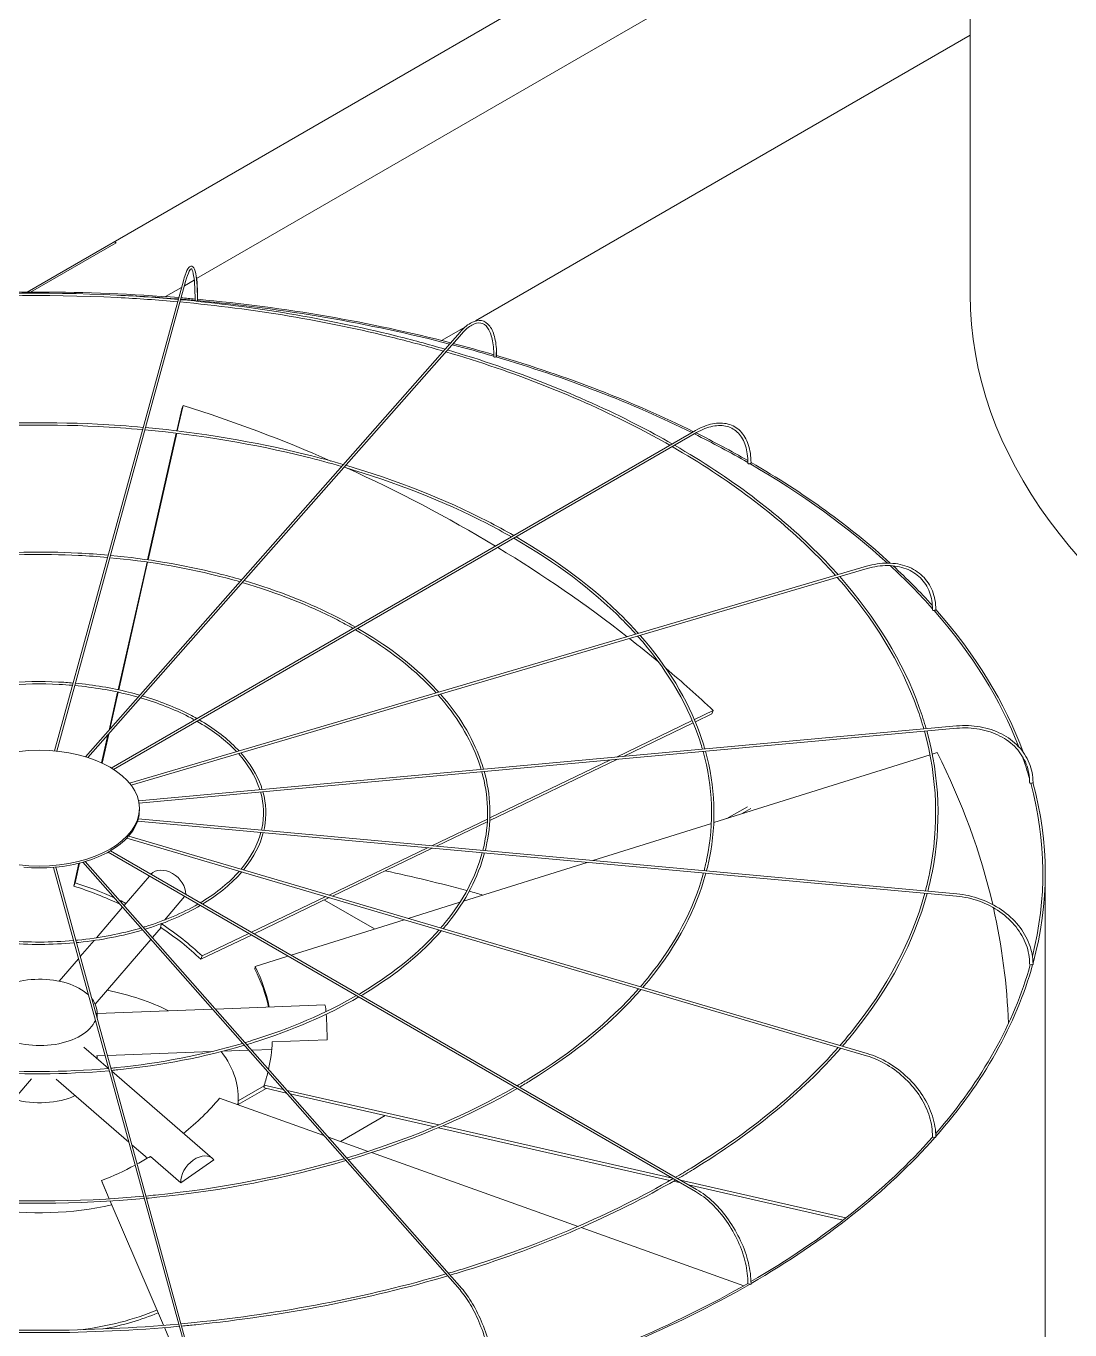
# Model space of a CAD drawing. Header units: millimetres. Extents: x -312439 to 477422, y -331570 to 212570.
# Drawn here: x 361398 to 362487, y 97498 to 98857 of the extents above; entities that cross this region are included whole.
import ezdxf

# ---------------------------------------------------------------- set-up
doc = ezdxf.new("R2010")
doc.units = ezdxf.units.MM

msp = doc.modelspace()

# ---------------------------------------------------------------- linework, layer by layer
at = {"color": 3, "linetype": 'Continuous', "lineweight": 0, "extrusion": (-1.11022e-16, 0.816497, 0.57735)}
for p, q in [((362382.922, 99147.543), (361399.306, 98579.651)), ((362382.842, 98577.163), (362382.842, 99140.051)), ((361576.026, 98593.681), (362382.842, 99059.496)), ((362382.842, 98847.496), (361866.801, 98549.56)), ((361491.973, 98631.153), (361402.808, 98579.673)), ((361490.241, 98632.153), (361491.973, 98631.153)), ((361562.213, 98591.521), (361427.745, 98101.353)), ((361430.22, 98101.115), (361564.575, 98590.873)), ((361563.336, 98586.354), (361573.542, 98592.247)), ((361543.558, 98574.935), (361560.318, 98584.612)), ((361850.734, 98537.933), (361460.057, 98095.251)), ((361462.621, 98094.455), (361852.571, 98536.312)), ((361856.369, 98543.537), (361831.549, 98529.207)), ((361555.329, 98435.023), (361560.558, 98458.107)), ((361561.888, 98461.539), (361555.868, 98434.958)), ((361560.558, 98458.107), (361561.888, 98461.539)), ((362096.247, 98435.326), (361487.056, 98083.609)), ((361489.42, 98082.146), (362097.472, 98433.205)), ((361524.9, 98300.678), (361554.785, 98432.622)), ((361555.324, 98432.557), (361525.435, 98300.601)), ((361494.206, 98165.171), (361524.357, 98298.281)), ((361524.892, 98298.205), (361494.734, 98165.058)), ((362274.667, 98293.87), (361506.097, 98067.776)), ((362275.358, 98291.52), (361507.733, 98065.704)), ((361484.692, 98123.165), (361493.665, 98162.782)), ((361494.193, 98162.668), (361485.436, 98124.008)), ((362095.19, 98134.026), (362114.796, 98143.436)), ((362113.466, 98140.004), (362096.167, 98131.702)), ((362113.466, 98140.004), (362114.796, 98143.436)), ((362368.562, 98127.489), (361515.474, 98049.48)), ((362368.785, 98125.05), (361515.931, 98047.062)), ((362014.016, 98095.068), (362092.979, 98132.965)), ((362093.955, 98130.64), (362021.206, 98095.725)), ((361476.936, 98088.922), (361483.564, 98118.185)), ((361484.308, 98119.028), (361477.436, 98088.69)), ((362340.902, 98097.316), (362115.375, 98026.665)), ((362348.346, 98099.648), (362343.254, 98098.053)), ((362014.875, 98092.687), (361881.716, 98028.779)), ((361881.835, 98031.629), (362007.685, 98092.029)), ((361516.34, 98039.726), (361516.34, 98041.726)), ((362150.406, 98043.28), (362129.048, 98030.949)), ((361514.404, 98028.166), (362368.562, 97950.059)), ((361515.127, 98030.56), (362368.785, 97952.498)), ((361821.275, 98002.564), (361879.34, 98030.432)), ((362144.195, 98035.694), (362153.87, 98041.28)), ((361879.197, 98027.57), (361826.164, 98002.117)), ((362112.888, 98025.886), (361989.374, 97987.193)), ((362274.667, 97783.678), (361503.339, 98010.583)), ((361505.178, 98012.595), (362275.358, 97786.028)), ((362096.247, 97642.222), (361483.657, 97995.901)), ((362097.472, 97644.343), (361486.134, 97997.299)), ((361714.111, 97951.132), (361816.97, 98000.498)), ((361821.859, 98000.051), (361717.72, 97950.071)), ((361426.699, 97980.01), (361562.213, 97486.027)), ((361564.575, 97486.675), (361429.178, 97980.233)), ((361447.862, 97960.566), (361453.246, 97984.334)), ((361453.832, 97984.482), (361449.193, 97963.998)), ((361457.312, 97985.407), (361850.734, 97539.615)), ((361459.915, 97986.16), (361852.571, 97541.236)), ((361983.297, 97985.289), (361854.314, 97944.883)), ((362461.049, 97411.303), (362461.049, 97974.191)), ((361447.862, 97960.566), (361449.193, 97963.998)), ((361526.754, 97971.019), (361500.407, 97940.277)), ((361563.546, 97949.777), (361542.422, 97925.128)), ((361633.286, 97912.341), (361710.813, 97949.549)), ((361714.421, 97948.488), (361635.928, 97910.816)), ((361498.798, 97938.399), (361471.593, 97906.657)), ((361761.55, 97915.822), (361709.261, 97946.011)), ((361850.71, 97943.753), (361796.705, 97926.835)), ((361792.502, 97925.519), (361674.493, 97888.55)), ((361538.887, 97917.231), (361529.95, 97906.802)), ((361633.252, 97909.532), (361580.54, 97884.233)), ((361581.87, 97887.665), (361630.61, 97911.057)), ((361469.162, 97903.82), (361454.752, 97887.007)), ((361528.34, 97904.924), (361470.373, 97837.288)), ((361452.828, 97884.762), (361432.771, 97861.36)), ((361580.54, 97884.233), (361581.87, 97887.665)), ((361671.318, 97887.555), (361636.975, 97876.796)), ((361636.879, 97873.84), (361636.975, 97876.796)), ((361592.451, 97832.28), (361472.177, 97827.822)), ((361472.177, 97828.866), (361472.177, 97823.492)), ((361709.816, 97836.63), (361595.614, 97832.397)), ((361654.818, 97798.203), (361712.046, 97800.324)), ((361484.079, 97770.514), (361458.537, 97792.649)), ((361480.502, 97783.885), (361471.496, 97783.551)), ((361472.177, 97783.577), (361472.177, 97780.829)), ((361591.63, 97788.004), (361483.016, 97783.978)), ((361630.261, 97789.436), (361603.535, 97788.445)), ((361654.34, 97790.328), (361633.425, 97789.553)), ((361338.995, 97683.996), (361403.836, 97759.653)), ((361505.254, 97693.657), (361429.581, 97759.235)), ((361592.523, 97676.539), (361487.53, 97767.524)), ((361646.433, 97752.311), (361619.455, 97736.735)), ((361619.455, 97732.735), (361648.659, 97749.596)), ((361646.363, 97750.12), (361646.458, 97753.076)), ((361669.642, 97744.813), (361646.363, 97750.12)), ((361646.458, 97753.076), (361666.352, 97748.542)), ((361670.441, 97747.609), (361828.61, 97711.554)), ((361824.032, 97709.619), (361673.732, 97743.881)), ((361708.769, 97700.478), (361600.063, 97739.305)), ((361619.455, 97732.378), (361619.455, 97739.628)), ((361772.836, 97721.29), (361726.08, 97694.295)), ((362069.691, 97653.62), (361828.125, 97708.686)), ((361832.669, 97710.629), (362072.425, 97655.976)), ((361524.641, 97676.857), (361508.586, 97690.77)), ((361754.791, 97684.04), (361713.54, 97698.774)), ((361527.916, 97678.812), (361559.712, 97651.258)), ((361559.712, 97651.258), (361593.907, 97675.078)), ((361973.8, 97605.816), (361758.566, 97682.692)), ((361476.869, 97653.488), (361484.989, 97634.573)), ((361478.104, 97650.151), (361476.869, 97653.488)), ((361484.797, 97634.561), (361478.104, 97650.151)), ((362080.949, 97651.054), (362073.215, 97652.817)), ((362080.52, 97654.13), (362253.238, 97614.759)), ((362250.271, 97612.456), (362089.044, 97649.209)), ((361541.402, 97502.705), (361485.824, 97632.169)), ((361486.016, 97632.181), (361541.593, 97502.721)), ((362146.857, 97544.005), (361977.171, 97604.612)), ((361571.098, 97433.532), (361542.422, 97500.33)), ((361542.612, 97500.346), (361571.031, 97434.148))]:
    msp.add_line(p, q, dxfattribs=at)
at = {"color": 3, "linetype": 'Continuous', "lineweight": 0}
for centre, major_axis, ratio, start_param, end_param in [((361412.281, 97974.191), (-1048.768, 0), 0.57735027, 4.57359934, 4.85199434), ((361412.281, 97974.191), (-1046.319, 0), 0.57735027, 4.57364216, 4.63432464), ((361412.281, 97974.191), (-1046.319, 0), 0.57735027, 4.55682048, 4.57124415), ((361412.281, 97974.191), (-1048.768, 0), 0.57735027, 4.55718579, 4.57120693), ((361575.816, 98571.644), (1.225, 0), 0.57735027, 5.71748689, 6.28318531), ((361412.281, 97974.191), (-1048.768, 0), 0.57735027, 4.29134899, 4.55463788), ((363431.61, 98577.163), (-1048.768, 0), 0.57735027, 0, 3.14159265), ((361575.624, 98570.945), (1.225, -0.004), 0.56474576, 3.14159265, 4.55699194), ((361575.624, 98570.945), (1.225, -0.004), 0.56474576, 4.55699194, 6.12778827), ((361412.281, 97974.191), (-1046.319, 0), 0.57735027, 4.2914666, 4.55448885), ((361412.281, 97974.191), (-1046.319, 0), 0.57735027, 4.24262693, 4.28868124), ((361412.281, 97974.191), (-1048.768, 0), 0.57735027, 4.24381435, 4.28857014), ((361887.145, 98512.506), (1.225, -0.01), 0.56597275, 3.14159265, 4.24604342), ((361887.145, 98512.506), (1.225, -0.01), 0.56597275, 4.24604342, 5.81683974), ((361412.281, 97974.191), (-1046.319, 0), 0.57735027, 4.00461262, 4.24016109), ((361887.701, 98513.136), (1.225, 0), 0.57735027, 5.29033196, 6.28318531), ((361412.281, 97974.191), (-1048.768, 0), 0.57735027, 4.00443097, 4.24060103), ((361413.612, 97806.911), (-942.562, 365.4), 0.65992862, 4.64663537, 4.80984928), ((361412.281, 97974.191), (-1046.319, 0), 0.57735027, 3.92863661, 4.00129229), ((361412.281, 97974.191), (-1048.768, 0), 0.57735027, 3.93098858, 4.00111844), ((361413.612, 97806.911), (-942.562, 365.4), 0.65992862, 4.45394149, 4.62923067), ((362152.14, 98401.349), (1.225, -0.016), 0.56830663, 3.14159265, 3.93464288), ((362152.14, 98401.349), (1.225, -0.016), 0.56830663, 3.93464288, 5.50543921), ((361412.281, 97974.191), (-1046.319, 0), 0.57735027, 3.70570419, 3.9258203), ((362153.006, 98401.849), (-1.225, 0), 0.57735027, 1.83263032, 3.14159265), ((361412.281, 97974.191), (-1048.768, 0), 0.57735027, 3.70411228, 3.92650775), ((361413.612, 97806.911), (-942.562, 365.4), 0.65992862, 4.28319099, 4.45112181), ((361412.281, 97974.191), (-1046.319, 0), 0.57735027, 3.61515195, 3.70067928), ((361412.281, 97974.191), (-1048.768, 0), 0.57735027, 3.61992048, 3.69877001), ((362344.671, 98248.354), (-1.225, 0.021), 0.57151893, 0, 0.48093441), ((362344.671, 98248.354), (-1.225, 0.021), 0.57151893, 0.48093441, 2.05173073), ((361412.281, 97974.191), (-1046.319, 0), 0.57735027, 3.3609423, 3.61148113), ((362345.762, 98248.675), (-1.225, 0), 0.57735027, 1.51847105, 3.14159265), ((361412.281, 97974.191), (-1048.768, 0), 0.57735027, 3.35086888, 3.61231471), ((361413.612, 97806.911), (-942.562, 365.4), 0.65992862, 4.23904287, 4.2800546), ((361413.612, 97806.911), (-942.562, 365.4), 0.65992862, 4.15803474, 4.22871948), ((361412.376, 97806.436), (1010.388, -32.497), 0.79709982, 0.20844184, 0.41264052), ((361412.281, 97974.191), (-1046.319, 0), 0.57735027, 3.30554955, 3.34466555), ((362445.89, 98068.497), (-1.225, 0.023), 0.57529521, 0, 0.1678974), ((362447.099, 98068.608), (-1.225, 0), 0.57735027, 1.20431179, 3.14159265), ((362445.89, 98068.497), (-1.225, 0.023), 0.57529521, 0.1678974, 1.73869372), ((361412.281, 97974.191), (-1046.319, 0), 0.57735027, 2.9973499, 3.29716571), ((361412.281, 97974.191), (-1048.768, 0), 0.57735027, 2.98561554, 3.29783032), ((361411.848, 98039.726), (-104.492, 0), 0.57735027, 2.67392209, 2.98094469), ((361411.848, 98039.726), (-104.492, 0), 0.57735027, 2.98808135, 3.14159265), ((361411.848, 98039.726), (-104.492, 0), 0.57735027, 2.35976282, 2.66678542), ((361411.848, 98039.726), (-104.492, 0), 0.57735027, 2.04560356, 2.35262616), ((361411.848, 98039.726), (-104.492, 0), 0.57735027, 1.41728503, 1.72430763), ((361411.848, 98039.726), (-104.492, 0), 0.57735027, 1.73144429, 2.03846689), ((361544.871, 97958.185), (-16.786, 14.386), 0.73180825, 3.6699438, 6.25547108), ((361412.281, 97409.303), (1046.319, 0), 0.57735027, 1.13086203, 1.21917829), ((361412.281, 97803.479), (-226.18, 87.683), 0.65992862, 4.59602029, 4.80984928), ((361413.612, 97806.911), (226.18, -87.683), 0.65992862, 1.48816133, 1.66825663), ((361412.281, 97409.303), (1046.319, 0), 0.57735027, 1.11315293, 1.12829513), ((361413.612, 97806.911), (226.18, -87.683), 0.65992862, 1.43137513, 1.46305029), ((361412.376, 97806.436), (1010.388, -32.497), 0.79709982, 0.05380476, 0.20420122), ((361413.612, 97806.911), (226.18, -87.683), 0.65992862, 1.01644208, 1.25303729), ((361412.281, 97803.479), (-226.18, 87.683), 0.65992862, 4.15803474, 4.39268064), ((361412.281, 97974.191), (-1046.319, 0), 0.57735027, 2.6752935, 2.98289949), ((361412.281, 97974.191), (-1048.768, 0), 0.57735027, 2.67086857, 2.98332964), ((362445.89, 97879.385), (-1.225, 0.023), 0.57926583, 0, 1.42460911), ((362447.099, 97879.274), (-1.225, 0), 0.57735027, 0.89015252, 3.14159265), ((361412.281, 97803.479), (242.456, -7.798), 0.79709982, 0.20115917, 0.41264052), ((361412.376, 97806.436), (242.456, -7.798), 0.79709982, 0.18583027, 0.41264052), ((361412.281, 97828.866), (-59.895, 0), 0.57735027, 3.69756416, 5.76575409), ((361412.281, 97739.628), (-207.174, 0), 0.57735027, 4.00561733, 4.36390833), ((361412.281, 97828.866), (-59.895, 0), 0.57735027, 3.02719924, 3.57014533), ((361710.635, 97814.538), (-0.819, 22.092), 0.05230802, 5.46284956, 6.28318531), ((361710.635, 97814.538), (-0.819, 22.092), 0.05230802, 4.01155215, 5.31083021), ((361412.281, 97828.866), (-59.895, 0), 0.57735027, 0.78539816, 2.89978042), ((361412.376, 97806.436), (242.456, -7.798), 0.79709982, 6.13145768, 6.28093219), ((361412.281, 97739.628), (-207.174, 0), 0.57735027, 3.08204121, 3.55783774), ((361412.376, 97806.436), (242.456, -7.798), 0.79709982, 6.04401129, 6.11604234), ((361412.281, 97769.244), (-59.895, 0), 0.57735027, 1.1079301, 2.23846982), ((361411.046, 97806.816), (-227.492, -84.221), 0.6873805, 2.02158825, 2.2576377), ((361412.281, 97974.191), (-1046.319, 0), 0.57735027, 2.35898226, 2.6687056), ((361412.281, 97974.191), (-1048.768, 0), 0.57735027, 2.35667794, 2.66891462), ((362344.671, 97699.528), (-1.225, 0.021), 0.58304212, 0, 1.10944839), ((362345.762, 97699.207), (-1.225, 0), 0.57735027, 0.57599326, 3.14159265), ((361411.046, 97806.816), (-227.492, -84.221), 0.6873805, 1.7758456, 1.84274406), ((361578.045, 97659.832), (14.478, 16.707), 0.67950023, 6.14949631, 8.84418497), ((361411.046, 97806.816), (-227.492, -84.221), 0.6873805, 1.60582316, 1.76537716), ((361412.281, 97739.628), (-207.174, 0), 0.57735027, 1.30817895, 1.9425337), ((361412.281, 97974.191), (-1046.319, 0), 0.57735027, 2.04376734, 2.35460013), ((361412.281, 97974.191), (-1048.768, 0), 0.57735027, 2.04258502, 2.35459852), ((362152.14, 97546.533), (-1.225, 0.017), 0.58625442, 0, 0.79329185), ((362153.006, 97546.033), (-1.225, 0), 0.57735027, 0.26183399, 3.14159265), ((361412.281, 97615.123), (-207.174, 0), 0.57735027, 1.77816663, 2.202298), ((361412.281, 97615.123), (-212.072, 0), 0.57735027, 1.89063678, 2.19285982)]:
    msp.add_ellipse(centre, major_axis=major_axis, ratio=ratio, start_param=start_param, end_param=end_param, dxfattribs=at)
msp.add_ellipse((361411.848, 98041.726), major_axis=(-104.492, 0), ratio=0.57735027, dxfattribs=at)
for points, knots in [([(361577.041, 98571.644), (361577.041, 98578.458), (361576.834, 98584.524), (361576.023, 98594.597), (361575.426, 98598.594), (361573.819, 98604.28), (361572.916, 98606.341), (361569.776, 98606.803), (361568.783, 98606.213), (361566.578, 98603.871), (361565.349, 98601.253), (361563.43, 98595.728), (361562.821, 98593.737), (361562.213, 98591.521)], [4.71238898, 4.71238898, 4.71238898, 4.71238898, 5.02654825, 5.02654825, 5.34070751, 5.34070751, 5.65486678, 5.65486678, 5.82360284, 5.82360284, 6.1377621, 6.1377621, 6.28318531, 6.28318531, 6.28318531, 6.28318531]), ([(361564.575, 98590.873), (361565.848, 98595.513), (361567.125, 98599.079), (361569.35, 98603.402), (361570.347, 98604.001), (361570.453, 98604.001), (361571.272, 98603.406), (361572.681, 98598.748), (361573.258, 98595.349), (361574.1, 98586.375), (361574.349, 98580.656), (361574.401, 98573.104), (361574.403, 98572.036), (361574.4, 98570.949)], [0, 0, 0, 0, 0.31526689, 0.31526689, 0.60947257, 0.60947257, 0.92674061, 0.92674061, 1.22083726, 1.22083726, 1.53563039, 1.53563039, 1.5863402, 1.5863402, 1.5863402, 1.5863402]), ([(361575.513, 98596.184), (361575.55, 98595.941), (361575.586, 98595.694), (361576.193, 98591.347), (361576.57, 98586.134), (361576.823, 98577.186), (361576.858, 98574.144), (361576.849, 98570.944)], [7.384497053, 7.384497053, 7.384497053, 7.384497053, 7.403952931, 7.403952931, 7.721220971, 7.721220971, 7.869487909, 7.869487909, 7.869487909, 7.869487909]), ([(361556.859, 98572.003), (361535.614, 98573.924), (361514.254, 98575.423), (361417.554, 98580.267), (361341.488, 98578.755), (361266.838, 98572.003)], [3.771589677, 3.771589677, 3.771589677, 3.771589677, 3.840445898, 3.840445898, 4.082391957, 4.082391957, 4.082391957, 4.082391957]), ([(361556.2, 98569.603), (361535.409, 98571.478), (361514.507, 98572.947), (361418.255, 98577.819), (361342.167, 98576.336), (361267.496, 98569.603)], [3.7720633, 3.7720633, 3.7720633, 3.7720633, 3.839550132, 3.839550132, 4.081918334, 4.081918334, 4.081918334, 4.081918334]), ([(361835.074, 98520.187), (361817.811, 98525.233), (361800.279, 98529.97), (361711.181, 98552.128), (361636.024, 98564.719), (361559.337, 98571.777)], [3.458315721, 3.458315721, 3.458315721, 3.458315721, 3.520259366, 3.520259366, 3.768912043, 3.768912043, 3.768912043, 3.768912043]), ([(361833.283, 98518.158), (361816.555, 98523.032), (361799.573, 98527.616), (361710.898, 98549.7), (361635.558, 98562.323), (361558.679, 98569.377)], [3.459637643, 3.459637643, 3.459637643, 3.459637643, 3.519736913, 3.519736913, 3.769381517, 3.769381517, 3.769381517, 3.769381517]), ([(361888.926, 98513.136), (361888.926, 98519.997), (361888.324, 98526.192), (361885.938, 98536.694), (361884.16, 98541.005), (361879.437, 98547.344), (361876.442, 98549.368), (361869.882, 98550.506), (361866.444, 98549.813), (361859.192, 98546.132), (361855.334, 98542.989), (361851.238, 98538.498), (361850.986, 98538.218), (361850.734, 98537.933)], [4.71238898, 4.71238898, 4.71238898, 4.71238898, 5.02654825, 5.02654825, 5.34070751, 5.34070751, 5.65486678, 5.65486678, 5.94845155, 5.94845155, 6.26261081, 6.26261081, 6.28318531, 6.28318531, 6.28318531, 6.28318531]), ([(361852.571, 98536.312), (361856.227, 98540.454), (361859.859, 98543.517), (361866.59, 98547.204), (361869.653, 98547.83), (361875.018, 98546.89), (361877.406, 98545.314), (361881.514, 98539.72), (361883.18, 98535.702), (361885.388, 98525.69), (361885.948, 98519.728), (361885.923, 98512.902), (361885.922, 98512.71), (361885.92, 98512.517)], [6.28318531, 6.28318531, 6.28318531, 6.28318531, 6.59783007, 6.59783007, 6.91209691, 6.91209691, 7.22936495, 7.22936495, 7.54663299, 7.54663299, 7.86046851, 7.86046851, 7.86952551, 7.86952551, 7.86952551, 7.86952551]), ([(362069.655, 98419.973), (362057.917, 98426.677), (362045.87, 98433.202), (361973.788, 98470.224), (361907.179, 98496.464), (361835.88, 98517.399)], [3.146975566, 3.146975566, 3.146975566, 3.146975566, 3.199958928, 3.199958928, 3.456525414, 3.456525414, 3.456525414, 3.456525414]), ([(362072.11, 98421.39), (362059.93, 98428.373), (362047.42, 98435.161), (361975.021, 98472.34), (361908.666, 98498.512), (361837.669, 98519.426)], [3.145113132, 3.145113132, 3.145113132, 3.145113132, 3.200037836, 3.200037836, 3.455209352, 3.455209352, 3.455209352, 3.455209352]), ([(361888.333, 98516.554), (361888.355, 98515.738), (361888.368, 98514.91), (361888.375, 98513.553), (361888.374, 98513.03), (361888.37, 98512.503)], [7.8059806913, 7.8059806913, 7.8059806913, 7.8059806913, 7.8451401512, 7.8451401512, 7.8694167814, 7.8694167814, 7.8694167814, 7.8694167814]), ([(361520.292, 98438.707), (361504.443, 98440.136), (361488.51, 98441.251), (361416.195, 98444.867), (361359.274, 98443.742), (361303.404, 98438.707)], [3.772165081, 3.772165081, 3.772165081, 3.772165081, 3.840593344, 3.840593344, 4.081816553, 4.081816553, 4.081816553, 4.081816553]), ([(361519.633, 98436.307), (361504.238, 98437.689), (361488.763, 98438.774), (361416.897, 98442.418), (361359.953, 98441.323), (361304.063, 98436.307)], [3.772797592, 3.772797592, 3.772797592, 3.772797592, 3.839399606, 3.839399606, 4.081184042, 4.081184042, 4.081184042, 4.081184042]), ([(361727.164, 98397.914), (361714.907, 98401.473), (361702.468, 98404.825), (361636.271, 98421.315), (361579.77, 98430.786), (361522.112, 98436.082)], [3.460983159, 3.460983159, 3.460983159, 3.460983159, 3.519648571, 3.519648571, 3.769222865, 3.769222865, 3.769222865, 3.769222865]), ([(361728.956, 98399.944), (361716.163, 98403.675), (361703.174, 98407.18), (361636.555, 98423.744), (361580.235, 98433.182), (361522.77, 98438.482)], [3.459218713, 3.459218713, 3.459218713, 3.459218713, 3.520344822, 3.520344822, 3.768597722, 3.768597722, 3.768597722, 3.768597722]), ([(362154.231, 98401.849), (362154.231, 98408.749), (362153.286, 98415.13), (362149.552, 98426.244), (362146.759, 98430.979), (362139.565, 98438.259), (362135.172, 98440.802), (362125.302, 98443.408), (362119.836, 98443.476), (362108.378, 98441.2), (362102.382, 98438.849), (362096.353, 98435.387), (362096.3, 98435.357), (362096.247, 98435.326)], [3.14159265, 3.14159265, 3.14159265, 3.14159265, 3.45575192, 3.45575192, 3.76991118, 3.76991118, 4.08269654, 4.08269654, 4.39544819, 4.39544819, 4.70960746, 4.70960746, 4.71238898, 4.71238898, 4.71238898, 4.71238898]), ([(362097.472, 98433.205), (362103.222, 98436.524), (362108.947, 98438.766), (362119.744, 98440.906), (362124.81, 98440.807), (362133.814, 98438.352), (362137.759, 98436.003), (362144.25, 98429.23), (362146.793, 98424.796), (362150.172, 98414.208), (362151.005, 98408.058), (362150.916, 98401.365)], [1.57079633, 1.57079633, 1.57079633, 1.57079633, 1.88806437, 1.88806437, 2.20533241, 2.20533241, 2.52260045, 2.52260045, 2.83986849, 2.83986849, 3.15713653, 3.15713653, 3.15713653, 3.15713653]), ([(362242.4, 98284.378), (362235.767, 98291.778), (362228.837, 98299.09), (362180.617, 98347.279), (362130.207, 98385.135), (362072.113, 98418.564)], [2.833719703, 2.833719703, 2.833719703, 2.833719703, 2.880073873, 2.880073873, 3.143270218, 3.143270218, 3.143270218, 3.143270218]), ([(362245.002, 98285.143), (362238.124, 98292.851), (362230.927, 98300.462), (362182.52, 98348.854), (362132.335, 98386.612), (362074.563, 98419.978)], [2.831913395, 2.831913395, 2.831913395, 2.831913395, 2.879924499, 2.879924499, 3.141418031, 3.141418031, 3.141418031, 3.141418031]), ([(361904.38, 98324.551), (361895.874, 98329.392), (361887.153, 98334.107), (361833.359, 98361.736), (361783.324, 98381.441), (361729.762, 98397.156)], [3.148849473, 3.148849473, 3.148849473, 3.148849473, 3.199944541, 3.199944541, 3.456834427, 3.456834427, 3.456834427, 3.456834427]), ([(361906.837, 98325.97), (361897.888, 98331.087), (361888.702, 98336.066), (361834.592, 98363.852), (361784.812, 98383.489), (361731.551, 98399.183)], [3.146361804, 3.146361804, 3.146361804, 3.146361804, 3.200049713, 3.200049713, 3.455080387, 3.455080387, 3.455080387, 3.455080387]), ([(362034.158, 98223.118), (362029.397, 98228.401), (362024.435, 98233.623), (361988.457, 98269.576), (361950.544, 98298.028), (361906.841, 98323.144)], [2.83591825, 2.83591825, 2.83591825, 2.83591825, 2.880098074, 2.880098074, 3.143909361, 3.143909361, 3.143909361, 3.143909361]), ([(362036.762, 98223.884), (362031.755, 98229.474), (362026.524, 98234.995), (361990.36, 98271.151), (361952.672, 98299.505), (361909.292, 98324.559)], [2.833499431, 2.833499431, 2.833499431, 2.833499431, 2.879899034, 2.879899034, 3.141439875, 3.141439875, 3.141439875, 3.141439875]), ([(361483.737, 98305.457), (361473.281, 98306.392), (361462.77, 98307.123), (361414.833, 98309.512), (361377.052, 98308.775), (361339.959, 98305.457)], [3.773286698, 3.773286698, 3.773286698, 3.773286698, 3.840886477, 3.840886477, 4.080694936, 4.080694936, 4.080694936, 4.080694936]), ([(361483.079, 98303.056), (361473.076, 98303.945), (361463.023, 98304.647), (361415.535, 98307.063), (361377.731, 98306.355), (361340.618, 98303.056)], [3.774238416, 3.774238416, 3.774238416, 3.774238416, 3.839097695, 3.839097695, 4.079743218, 4.079743218, 4.079743218, 4.079743218]), ([(361621.077, 98277.705), (361613.28, 98279.954), (361605.374, 98282.078), (361561.649, 98292.975), (361523.989, 98299.294), (361485.557, 98302.832)], [3.463595352, 3.463595352, 3.463595352, 3.463595352, 3.51947091, 3.51947091, 3.768879274, 3.768879274, 3.768879274, 3.768879274]), ([(361622.869, 98279.736), (361614.537, 98282.156), (361606.08, 98284.432), (361561.932, 98295.404), (361524.455, 98301.69), (361486.215, 98305.231)], [3.46094335, 3.46094335, 3.46094335, 3.46094335, 3.520514255, 3.520514255, 3.7679441, 3.7679441, 3.7679441, 3.7679441]), ([(362346.987, 98248.675), (362346.987, 98255.604), (362345.789, 98262.203), (362341.087, 98274.08), (362337.583, 98279.354), (362328.62, 98288.022), (362323.166, 98291.412), (362310.883, 98295.977), (362304.056, 98297.152), (362289.704, 98297.204), (362282.18, 98296.08), (362274.667, 98293.87)], [4.71238898, 4.71238898, 4.71238898, 4.71238898, 5.02654825, 5.02654825, 5.34070751, 5.34070751, 5.65486678, 5.65486678, 5.96902604, 5.96902604, 6.28318531, 6.28318531, 6.28318531, 6.28318531]), ([(362275.358, 98291.52), (362282.621, 98293.657), (362289.87, 98294.724), (362303.607, 98294.632), (362310.092, 98293.473), (362321.66, 98289.073), (362326.742, 98285.834), (362335.039, 98277.602), (362338.256, 98272.607), (362342.516, 98261.316), (362343.558, 98255.019), (362343.446, 98248.375)], [6.28318531, 6.28318531, 6.28318531, 6.28318531, 6.60045335, 6.60045335, 6.91772139, 6.91772139, 7.23498943, 7.23498943, 7.55225747, 7.55225747, 7.86952551, 7.86952551, 7.86952551, 7.86952551]), ([(361739.141, 98229.151), (361733.857, 98232.136), (361728.449, 98235.05), (361692.939, 98253.289), (361659.49, 98266.456), (361623.677, 98276.949)], [3.152476318, 3.152476318, 3.152476318, 3.152476318, 3.199914714, 3.199914714, 3.457374967, 3.457374967, 3.457374967, 3.457374967]), ([(361741.602, 98230.572), (361735.872, 98233.833), (361729.998, 98237.008), (361694.172, 98255.405), (361660.977, 98268.503), (361625.466, 98278.976)], [3.148732281, 3.148732281, 3.148732281, 3.148732281, 3.200072384, 3.200072384, 3.454746323, 3.454746323, 3.454746323, 3.454746323]), ([(362334.395, 98124.364), (362332.373, 98131.446), (362330.106, 98138.504), (362310.641, 98193.003), (362282.514, 98239.166), (362244.204, 98282.355)], [2.519571261, 2.519571261, 2.519571261, 2.519571261, 2.559550642, 2.559550642, 2.829500903, 2.829500903, 2.829500903, 2.829500903]), ([(362336.877, 98124.591), (362334.763, 98132.033), (362332.381, 98139.449), (362312.756, 98194.15), (362284.774, 98240.119), (362246.799, 98283.119)], [2.518738954, 2.518738954, 2.518738954, 2.518738954, 2.560443172, 2.560443172, 2.827714195, 2.827714195, 2.827714195, 2.827714195]), ([(361825.942, 98161.867), (361823.048, 98165.045), (361820.044, 98168.19), (361796.306, 98191.909), (361770.905, 98210.95), (361741.608, 98227.747)], [2.840166791, 2.840166791, 2.840166791, 2.840166791, 2.880145835, 2.880145835, 3.145067211, 3.145067211, 3.145067211, 3.145067211]), ([(361828.552, 98162.634), (361825.408, 98166.118), (361822.134, 98169.562), (361798.209, 98193.485), (361773.033, 98212.427), (361744.06, 98229.162)], [2.836508955, 2.836508955, 2.836508955, 2.836508955, 2.879847671, 2.879847671, 3.141363941, 3.141363941, 3.141363941, 3.141363941]), ([(362103.58, 98103.258), (362102.135, 98108.249), (362100.527, 98113.225), (362086.016, 98153.887), (362064.837, 98188.613), (362035.967, 98221.097)], [2.521788299, 2.521788299, 2.521788299, 2.521788299, 2.55939978, 2.55939978, 2.830291828, 2.830291828, 2.830291828, 2.830291828]), ([(362106.063, 98103.485), (362104.525, 98108.837), (362102.802, 98114.17), (362088.13, 98155.034), (362067.097, 98189.566), (362038.563, 98221.861)], [2.520659116, 2.520659116, 2.520659116, 2.520659116, 2.560589234, 2.560589234, 2.827907762, 2.827907762, 2.827907762, 2.827907762]), ([(361447.182, 98172.205), (361442.119, 98172.648), (361437.032, 98172.995), (361413.473, 98174.158), (361394.831, 98173.807), (361376.514, 98172.205)], [3.776630452, 3.776630452, 3.776630452, 3.776630452, 3.841752063, 3.841752063, 4.077351182, 4.077351182, 4.077351182, 4.077351182]), ([(361446.523, 98169.803), (361441.914, 98170.201), (361437.285, 98170.52), (361414.174, 98171.708), (361395.51, 98171.387), (361377.173, 98169.803)], [3.778551419, 3.778551419, 3.778551419, 3.778551419, 3.838185012, 3.838185012, 4.075430215, 4.075430215, 4.075430215, 4.075430215]), ([(361514.985, 98157.49), (361511.653, 98158.433), (361508.281, 98159.33), (361487.027, 98164.635), (361468.21, 98167.802), (361449.003, 98169.582)], [3.471418325, 3.471418325, 3.471418325, 3.471418325, 3.518930063, 3.518930063, 3.767850767, 3.767850767, 3.767850767, 3.767850767]), ([(361516.781, 98159.526), (361512.91, 98160.635), (361508.987, 98161.684), (361487.311, 98167.063), (361468.675, 98170.198), (361449.661, 98171.98)], [3.466082688, 3.466082688, 3.466082688, 3.466082688, 3.521010964, 3.521010964, 3.765995554, 3.765995554, 3.765995554, 3.765995554]), ([(361573.89, 98133.743), (361571.836, 98134.878), (361569.746, 98135.992), (361552.521, 98144.842), (361535.655, 98151.47), (361517.591, 98156.742)], [3.163350536, 3.163350536, 3.163350536, 3.163350536, 3.199816759, 3.199816759, 3.458993739, 3.458993739, 3.458993739, 3.458993739]), ([(361576.362, 98135.17), (361573.856, 98136.576), (361571.296, 98137.951), (361553.753, 98146.957), (361537.143, 98153.518), (361519.38, 98158.769)], [3.15578841, 3.15578841, 3.15578841, 3.15578841, 3.200131949, 3.200131949, 3.453750875, 3.453750875, 3.453750875, 3.453750875]), ([(361872.771, 98082.152), (361871.904, 98085.069), (361870.954, 98087.977), (361861.395, 98114.803), (361847.176, 98138.08), (361827.761, 98159.848)], [2.526062853, 2.526062853, 2.526062853, 2.526062853, 2.559096419, 2.559096419, 2.831723129, 2.831723129, 2.831723129, 2.831723129]), ([(361875.258, 98082.379), (361874.295, 98085.656), (361873.228, 98088.921), (361863.51, 98115.95), (361849.436, 98139.033), (361830.358, 98160.612)], [2.5243135, 2.5243135, 2.5243135, 2.5243135, 2.560878912, 2.560878912, 2.828143092, 2.828143092, 2.828143092, 2.828143092]), ([(361617.704, 98100.608), (361616.692, 98101.687), (361615.653, 98102.757), (361604.156, 98114.242), (361591.265, 98123.871), (361576.375, 98132.349)], [2.852936139, 2.852936139, 2.852936139, 2.852936139, 2.880283876, 2.880283876, 3.148538696, 3.148538696, 3.148538696, 3.148538696]), ([(361620.331, 98101.381), (361619.058, 98102.761), (361617.744, 98104.129), (361606.058, 98115.818), (361593.394, 98125.348), (361578.828, 98133.766)], [2.84544614, 2.84544614, 2.84544614, 2.84544614, 2.879690294, 2.879690294, 3.141137935, 3.141137935, 3.141137935, 3.141137935]), ([(362448.324, 98068.608), (362448.324, 98075.552), (362446.993, 98082.382), (362441.797, 98095.125), (362437.935, 98101.035), (362428.078, 98111.349), (362422.086, 98115.753), (362408.568, 98122.635), (362401.045, 98125.115), (362385.199, 98127.922), (362376.879, 98128.249), (362368.562, 98127.489)], [4.71238898, 4.71238898, 4.71238898, 4.71238898, 5.02654825, 5.02654825, 5.34070751, 5.34070751, 5.65486678, 5.65486678, 5.96902604, 5.96902604, 6.28318531, 6.28318531, 6.28318531, 6.28318531]), ([(362368.785, 98125.05), (362376.846, 98125.787), (362384.902, 98125.457), (362400.195, 98122.704), (362407.429, 98120.282), (362420.352, 98113.6), (362426.039, 98109.342), (362435.314, 98099.428), (362438.901, 98093.773), (362443.638, 98081.622), (362444.789, 98075.127), (362444.665, 98068.52)], [6.28318531, 6.28318531, 6.28318531, 6.28318531, 6.60045335, 6.60045335, 6.91772139, 6.91772139, 7.23498943, 7.23498943, 7.55225747, 7.55225747, 7.86952551, 7.86952551, 7.86952551, 7.86952551]), ([(362336.121, 97955.485), (362337.727, 97961.556), (362339.153, 97967.642), (362350.455, 98022.98), (362348.657, 98073.004), (362335.07, 98121.966)], [2.204619764, 2.204619764, 2.204619764, 2.204619764, 2.238829514, 2.238829514, 2.515060108, 2.515060108, 2.515060108, 2.515060108]), ([(362338.595, 97955.259), (362340.28, 97961.659), (362341.766, 97968.076), (362352.872, 98023.571), (362351.013, 98073.425), (362337.549, 98122.193)], [2.205366155, 2.205366155, 2.205366155, 2.205366155, 2.241163262, 2.241163262, 2.514260549, 2.514260549, 2.514260549, 2.514260549]), ([(361641.937, 98061.044), (361641.667, 98061.887), (361641.383, 98062.729), (361636.776, 98075.717), (361629.515, 98087.546), (361619.553, 98098.599)], [2.538956365, 2.538956365, 2.538956365, 2.538956365, 2.558172992, 2.558172992, 2.836025224, 2.836025224, 2.836025224, 2.836025224]), ([(361644.434, 98061.272), (361644.057, 98062.474), (361643.653, 98063.672), (361638.889, 98076.866), (361631.775, 98088.5), (361622.154, 98099.364)], [2.535128932, 2.535128932, 2.535128932, 2.535128932, 2.561728893, 2.561728893, 2.828841782, 2.828841782, 2.828841782, 2.828841782]), ([(362105.332, 97976.589), (362106.439, 97980.829), (362107.429, 97985.078), (362115.893, 98026.383), (362114.53, 98064.022), (362104.261, 98100.861)], [2.206572109, 2.206572109, 2.206572109, 2.206572109, 2.238438586, 2.238438586, 2.515769314, 2.515769314, 2.515769314, 2.515769314]), ([(362107.804, 97976.363), (362108.989, 97980.932), (362110.04, 97985.513), (362118.309, 98026.974), (362116.885, 98064.443), (362106.74, 98101.087)], [2.20754654, 2.20754654, 2.20754654, 2.20754654, 2.241548585, 2.241548585, 2.514698228, 2.514698228, 2.514698228, 2.514698228]), ([(361874.526, 97997.695), (361875.143, 98000.118), (361875.702, 98002.545), (361881.328, 98029.818), (361880.404, 98055.055), (361873.463, 98079.756)], [2.210316481, 2.210316481, 2.210316481, 2.210316481, 2.237655596, 2.237655596, 2.51702204, 2.51702204, 2.51702204, 2.51702204]), ([(361876.996, 97997.469), (361877.689, 98000.221), (361878.31, 98002.98), (361883.744, 98030.409), (361882.759, 98055.476), (361875.943, 98079.982)], [2.211718384, 2.211718384, 2.211718384, 2.211718384, 2.242315601, 2.242315601, 2.515402874, 2.515402874, 2.515402874, 2.515402874]), ([(361643.701, 98018.802), (361643.843, 98019.407), (361643.977, 98020.012), (361646.764, 98033.253), (361646.278, 98046.088), (361642.664, 98058.651)], [2.221614787, 2.221614787, 2.221614787, 2.221614787, 2.235297735, 2.235297735, 2.520800805, 2.520800805, 2.520800805, 2.520800805]), ([(361646.163, 98018.577), (361646.379, 98019.512), (361646.577, 98020.448), (361649.177, 98033.844), (361648.632, 98046.51), (361645.146, 98058.878)], [2.224061215, 2.224061215, 2.224061215, 2.224061215, 2.244587809, 2.244587809, 2.517487833, 2.517487833, 2.517487833, 2.517487833]), ([(361622.375, 97978.119), (361622.784, 97978.604), (361623.188, 97979.091), (361633.13, 97991.256), (361639.712, 98003.699), (361643.098, 98016.398)], [1.903307061, 1.903307061, 1.903307061, 1.903307061, 1.915350543, 1.915350543, 2.203452943, 2.203452943, 2.203452943, 2.203452943]), ([(361624.937, 97977.365), (361625.437, 97977.968), (361625.929, 97978.574), (361635.747, 97990.881), (361642.228, 98003.375), (361645.572, 98016.172)], [1.909987851, 1.909987851, 1.909987851, 1.909987851, 1.924618049, 1.924618049, 2.206425781, 2.206425781, 2.206425781, 2.206425781]), ([(361830.597, 97916.865), (361832.23, 97918.759), (361833.825, 97920.663), (361854.106, 97945.632), (361867.107, 97970.195), (361873.896, 97995.293)], [1.894116328, 1.894116328, 1.894116328, 1.894116328, 1.917671716, 1.917671716, 2.201274894, 2.201274894, 2.201274894, 2.201274894]), ([(361833.175, 97916.107), (361834.895, 97918.119), (361836.573, 97920.143), (361856.726, 97945.257), (361869.625, 97969.872), (361876.371, 97995.067)], [1.897570624, 1.897570624, 1.897570624, 1.897570624, 1.922320382, 1.922320382, 2.202808492, 2.202808492, 2.202808492, 2.202808492]), ([(361579.884, 97943.173), (361580.486, 97943.53), (361581.084, 97943.89), (361597.259, 97953.716), (361610.42, 97964.482), (361620.621, 97976.082)], [1.585149833, 1.585149833, 1.585149833, 1.585149833, 1.596233634, 1.596233634, 1.886390456, 1.886390456, 1.886390456, 1.886390456]), ([(361582.311, 97941.771), (361582.935, 97942.147), (361583.555, 97942.525), (361599.778, 97952.53), (361612.975, 97963.48), (361623.207, 97975.321)], [1.592315094, 1.592315094, 1.592315094, 1.592315094, 1.603748231, 1.603748231, 1.893388943, 1.893388943, 1.893388943, 1.893388943]), ([(362038.807, 97855.615), (362041.675, 97858.914), (362044.464, 97862.236), (362075.084, 97900.008), (362094.502, 97936.692), (362104.692, 97974.188)], [1.891059564, 1.891059564, 1.891059564, 1.891059564, 1.918447026, 1.918447026, 2.200552897, 2.200552897, 2.200552897, 2.200552897]), ([(362041.39, 97854.855), (362044.343, 97858.273), (362047.214, 97861.715), (362077.705, 97899.634), (362097.021, 97936.37), (362107.169, 97973.962)], [1.893387733, 1.893387733, 1.893387733, 1.893387733, 1.921549455, 1.921549455, 2.201585872, 2.201585872, 2.201585872, 2.201585872]), ([(362246.982, 97794.375), (362251.098, 97799.091), (362255.093, 97803.842), (362296.052, 97854.418), (362321.881, 97903.206), (362335.476, 97953.084)], [1.889456602, 1.889456602, 1.889456602, 1.889456602, 1.918834976, 1.918834976, 2.200108517, 2.200108517, 2.200108517, 2.200108517]), ([(362249.568, 97793.615), (362253.769, 97798.449), (362257.845, 97803.321), (362298.673, 97854.044), (362324.401, 97902.884), (362337.953, 97952.858)], [1.891212574, 1.891212574, 1.891212574, 1.891212574, 1.921163042, 1.921163042, 2.200887841, 2.200887841, 2.200887841, 2.200887841]), ([(362368.562, 97950.059), (362376.623, 97949.322), (362384.687, 97947.518), (362400.009, 97941.958), (362407.264, 97938.203), (362420.237, 97929.122), (362425.953, 97923.799), (362435.275, 97912.128), (362438.881, 97905.783), (362443.638, 97892.713), (362444.789, 97885.99), (362444.665, 97879.408)], [0, 0, 0, 0, 0.31726804, 0.31726804, 0.63453608, 0.63453608, 0.95180412, 0.95180412, 1.26907216, 1.26907216, 1.5863402, 1.5863402, 1.5863402, 1.5863402]), ([(362448.324, 97879.274), (362448.324, 97886.219), (362446.994, 97893.275), (362441.819, 97906.914), (362437.976, 97913.496), (362428.167, 97925.553), (362422.202, 97931.028), (362408.734, 97940.349), (362401.232, 97944.194), (362385.415, 97949.889), (362377.102, 97951.738), (362368.785, 97952.498)], [4.71238898, 4.71238898, 4.71238898, 4.71238898, 5.02654825, 5.02654825, 5.34070751, 5.34070751, 5.65486678, 5.65486678, 5.96902604, 5.96902604, 6.28318531, 6.28318531, 6.28318531, 6.28318531]), ([(361520.435, 97917.583), (361521.126, 97917.792), (361521.814, 97918.002), (361542.693, 97924.457), (361561.275, 97932.418), (361577.451, 97941.749)], [1.267045676, 1.267045676, 1.267045676, 1.267045676, 1.27702015, 1.27702015, 1.570336557, 1.570336557, 1.570336557, 1.570336557]), ([(361522.217, 97915.564), (361522.966, 97915.793), (361523.714, 97916.025), (361544.838, 97922.649), (361563.583, 97930.788), (361579.897, 97940.337)], [1.272186296, 1.272186296, 1.272186296, 1.272186296, 1.282962347, 1.282962347, 1.577666055, 1.577666055, 1.577666055, 1.577666055]), ([(361539.175, 97921.28), (361539.158, 97921.126), (361539.139, 97920.974), (361538.958, 97919.671), (361538.677, 97918.594), (361538.299, 97917.621)], [25.28971129, 25.28971129, 25.28971129, 25.28971129, 25.51327082, 25.51327082, 27.21415767, 27.21415767, 27.21415767, 27.21415767]), ([(361450.09, 97904.001), (361450.741, 97904.064), (361451.392, 97904.127), (361474.903, 97906.489), (361497.163, 97910.76), (361517.847, 97916.814)], [0.949238609, 0.949238609, 0.949238609, 0.949238609, 0.957681574, 0.957681574, 1.254620941, 1.254620941, 1.254620941, 1.254620941]), ([(361450.748, 97901.604), (361451.619, 97901.688), (361452.49, 97901.775), (361476.393, 97904.242), (361498.809, 97908.612), (361519.636, 97914.787)], [0.951064936, 0.951064936, 0.951064936, 0.951064936, 0.962301991, 0.962301991, 1.259854639, 1.259854639, 1.259854639, 1.259854639]), ([(361745.124, 97847.771), (361747.327, 97849.062), (361749.508, 97850.365), (361782.474, 97870.467), (361808.547, 97891.815), (361828.825, 97914.833)], [1.577975631, 1.577975631, 1.577975631, 1.577975631, 1.598113062, 1.598113062, 1.885671956, 1.885671956, 1.885671956, 1.885671956]), ([(361747.563, 97846.363), (361749.784, 97847.674), (361751.982, 97848.997), (361784.995, 97869.281), (361811.105, 97890.813), (361831.415, 97914.071)], [1.581619842, 1.581619842, 1.581619842, 1.581619842, 1.601882376, 1.601882376, 1.889205457, 1.889205457, 1.889205457, 1.889205457]), ([(361375.425, 97901.373), (361376.301, 97901.293), (361377.179, 97901.217), (361401.308, 97899.201), (361425.059, 97899.278), (361448.271, 97901.373)], [0.630366287, 0.630366287, 0.630366287, 0.630366287, 0.641648359, 0.641648359, 0.94043004, 0.94043004, 0.94043004, 0.94043004]), ([(361376.083, 97903.773), (361376.553, 97903.731), (361377.023, 97903.69), (361400.7, 97901.665), (361424.427, 97901.707), (361447.613, 97903.773)], [0.632258371, 0.632258371, 0.632258371, 0.632258371, 0.638337859, 0.638337859, 0.938537956, 0.938537956, 0.938537956, 0.938537956]), ([(361910.359, 97752.373), (361914.168, 97754.593), (361917.932, 97756.839), (361967.689, 97787.218), (362006.674, 97819.148), (362037.03, 97853.585)], [1.575583148, 1.575583148, 1.575583148, 1.575583148, 1.598741205, 1.598741205, 1.885432931, 1.885432931, 1.885432931, 1.885432931]), ([(361912.801, 97750.963), (361916.627, 97753.204), (361920.408, 97755.471), (361970.211, 97786.032), (362009.233, 97818.147), (362039.621, 97852.822)], [1.578026357, 1.578026357, 1.578026357, 1.578026357, 1.601256762, 1.601256762, 1.887796271, 1.887796271, 1.887796271, 1.887796271]), ([(361626.523, 97797.373), (361628.833, 97798.061), (361631.132, 97798.761), (361673.549, 97811.921), (361710.49, 97827.774), (361742.683, 97846.352)], [1.261848076, 1.261848076, 1.261848076, 1.261848076, 1.278507505, 1.278507505, 1.570566343, 1.570566343, 1.570566343, 1.570566343]), ([(361628.309, 97795.35), (361630.676, 97796.06), (361633.033, 97796.782), (361675.695, 97810.113), (361712.8, 97826.144), (361745.131, 97844.939)], [1.264451017, 1.264451017, 1.264451017, 1.264451017, 1.281488092, 1.281488092, 1.574251683, 1.574251683, 1.574251683, 1.574251683]), ([(361486.645, 97770.75), (361488.644, 97770.936), (361490.64, 97771.131), (361538.25, 97775.947), (361582.662, 97784.497), (361623.933, 97796.607)], [0.945863763, 0.945863763, 0.945863763, 0.945863763, 0.95883914, 0.95883914, 1.255627672, 1.255627672, 1.255627672, 1.255627672]), ([(361487.303, 97768.351), (361489.522, 97768.56), (361491.739, 97768.778), (361539.74, 97773.699), (361584.307, 97782.349), (361625.721, 97794.58)], [0.946791669, 0.946791669, 0.946791669, 0.946791669, 0.961156725, 0.961156725, 1.25825401, 1.25825401, 1.25825401, 1.25825401]), ([(362075.552, 97656.998), (362080.982, 97660.155), (362086.344, 97663.351), (362152.888, 97704.006), (362204.774, 97746.505), (362245.202, 97792.346)], [1.574326589, 1.574326589, 1.574326589, 1.574326589, 1.599055591, 1.599055591, 1.885237716, 1.885237716, 1.885237716, 1.885237716]), ([(362077.996, 97655.587), (362083.442, 97658.765), (362088.82, 97661.983), (362155.411, 97702.82), (362207.334, 97745.504), (362247.794, 97791.583)], [1.576164321, 1.576164321, 1.576164321, 1.576164321, 1.600943265, 1.600943265, 1.88701346, 1.88701346, 1.88701346, 1.88701346]), ([(362274.667, 97783.678), (362281.93, 97781.541), (362289.204, 97778.336), (362303.037, 97770.105), (362309.593, 97765.079), (362321.325, 97753.715), (362326.497, 97747.378), (362334.939, 97734.036), (362338.207, 97727.033), (362342.517, 97713.075), (362343.558, 97706.124), (362343.446, 97699.549)], [0, 0, 0, 0, 0.31726804, 0.31726804, 0.63453608, 0.63453608, 0.95180412, 0.95180412, 1.26907216, 1.26907216, 1.5863402, 1.5863402, 1.5863402, 1.5863402]), ([(362346.987, 97699.207), (362346.987, 97706.137), (362345.79, 97713.395), (362341.141, 97727.875), (362337.689, 97735.095), (362328.872, 97748.81), (362323.507, 97755.302), (362311.385, 97766.94), (362304.628, 97772.082), (362290.37, 97780.522), (362282.871, 97783.818), (362275.358, 97786.028)], [4.71238898, 4.71238898, 4.71238898, 4.71238898, 5.02654825, 5.02654825, 5.34070751, 5.34070751, 5.65486678, 5.65486678, 5.96902604, 5.96902604, 6.28318531, 6.28318531, 6.28318531, 6.28318531]), ([(361339.529, 97770.522), (361340.897, 97770.399), (361342.266, 97770.279), (361390.156, 97766.206), (361437.712, 97766.328), (361484.168, 97770.522)], [0.630291706, 0.630291706, 0.630291706, 0.630291706, 0.639167998, 0.639167998, 0.940504621, 0.940504621, 0.940504621, 0.940504621]), ([(361338.87, 97768.122), (361340.646, 97767.961), (361342.422, 97767.806), (361390.764, 97763.742), (361438.344, 97763.9), (361484.826, 97768.122)], [0.629347255, 0.629347255, 0.629347255, 0.629347255, 0.640828535, 0.640828535, 0.941449071, 0.941449071, 0.941449071, 0.941449071]), ([(361732.61, 97677.165), (361736.54, 97678.331), (361740.45, 97679.519), (361804.405, 97699.385), (361859.706, 97723.13), (361907.915, 97750.955)], [1.260112578, 1.260112578, 1.260112578, 1.260112578, 1.279004431, 1.279004431, 1.570642983, 1.570642983, 1.570642983, 1.570642983]), ([(361734.396, 97675.141), (361738.384, 97676.329), (361742.352, 97677.54), (361806.551, 97697.577), (361862.016, 97721.5), (361910.363, 97749.542)], [1.261855173, 1.261855173, 1.261855173, 1.261855173, 1.280993608, 1.280993608, 1.573104483, 1.573104483, 1.573104483, 1.573104483]), ([(361523.2, 97637.499), (361526.546, 97637.809), (361529.889, 97638.134), (361601.597, 97645.404), (361668.16, 97658.234), (361730.018, 97676.4)], [0.944736348, 0.944736348, 0.944736348, 0.944736348, 0.959225727, 0.959225727, 1.25596384, 1.25596384, 1.25596384, 1.25596384]), ([(361523.858, 97635.1), (361527.425, 97635.432), (361530.988, 97635.78), (361603.087, 97643.156), (361669.806, 97656.086), (361731.807, 97674.373)], [0.945358255, 0.945358255, 0.945358255, 0.945358255, 0.960772431, 0.960772431, 1.257716852, 1.257716852, 1.257716852, 1.257716852]), ([(361838.664, 97556.994), (361844.225, 97558.641), (361849.758, 97560.32), (361935.245, 97586.89), (362008.891, 97618.52), (362073.107, 97655.582)], [1.259205702, 1.259205702, 1.259205702, 1.259205702, 1.279253109, 1.279253109, 1.570621219, 1.570621219, 1.570621219, 1.570621219]), ([(361840.451, 97554.969), (361846.07, 97556.638), (361851.66, 97558.34), (361937.391, 97585.082), (362011.202, 97616.889), (362075.556, 97654.168)], [1.260515466, 1.260515466, 1.260515466, 1.260515466, 1.280745787, 1.280745787, 1.572469242, 1.572469242, 1.572469242, 1.572469242]), ([(361302.316, 97634.872), (361304.99, 97634.628), (361307.666, 97634.394), (361380.219, 97628.284), (361451.628, 97628.522), (361521.381, 97634.872)], [0.629005431, 0.629005431, 0.629005431, 0.629005431, 0.64055333, 0.64055333, 0.941790896, 0.941790896, 0.941790896, 0.941790896]), ([(361302.974, 97637.272), (361305.241, 97637.066), (361307.51, 97636.867), (361379.611, 97630.748), (361450.996, 97630.95), (361520.722, 97637.272)], [0.629634706, 0.629634706, 0.629634706, 0.629634706, 0.639445125, 0.639445125, 0.941161621, 0.941161621, 0.941161621, 0.941161621]), ([(362096.247, 97642.222), (362101.997, 97638.902), (362107.768, 97634.507), (362118.754, 97623.999), (362123.966, 97617.889), (362133.296, 97604.572), (362137.413, 97597.366), (362144.135, 97582.59), (362146.739, 97575.021), (362150.174, 97560.292), (362151.005, 97553.134), (362150.916, 97546.55)], [4.71238898, 4.71238898, 4.71238898, 4.71238898, 5.02965702, 5.02965702, 5.34692506, 5.34692506, 5.6641931, 5.6641931, 5.98146114, 5.98146114, 6.29872918, 6.29872918, 6.29872918, 6.29872918]), ([(362154.231, 97546.033), (362154.231, 97552.934), (362153.286, 97560.353), (362149.611, 97575.532), (362146.883, 97583.289), (362139.908, 97598.402), (362135.662, 97605.755), (362126.062, 97619.351), (362120.709, 97625.593), (362109.4, 97636.365), (362103.448, 97640.893), (362097.472, 97644.343)], [0, 0, 0, 0, 0.31415927, 0.31415927, 0.62831853, 0.62831853, 0.9424778, 0.9424778, 1.25663706, 1.25663706, 1.57079633, 1.57079633, 1.57079633, 1.57079633]), ([(361559.742, 97504.293), (361564.441, 97504.727), (361569.134, 97505.183), (361664.932, 97514.906), (361753.636, 97532.012), (361836.071, 97556.23)], [0.94415889, 0.94415889, 0.94415889, 0.94415889, 0.959419158, 0.959419158, 1.25609347, 1.25609347, 1.25609347, 1.25609347]), ([(361560.4, 97501.894), (361565.32, 97502.35), (361570.233, 97502.829), (361666.422, 97512.658), (361755.281, 97529.864), (361837.86, 97554.203)], [0.944626582, 0.944626582, 0.944626582, 0.944626582, 0.960579805, 0.960579805, 1.257409099, 1.257409099, 1.257409099, 1.257409099]), ([(361850.734, 97539.615), (361854.39, 97535.472), (361858.072, 97530.255), (361865.115, 97518.152), (361868.473, 97511.256), (361874.492, 97496.514), (361877.151, 97488.671), (361881.499, 97472.832), (361883.187, 97464.84), (361885.422, 97449.514), (361885.969, 97442.183), (361885.921, 97435.502), (361885.921, 97435.444), (361885.92, 97435.387)], [6.28318531, 6.28318531, 6.28318531, 6.28318531, 6.59783007, 6.59783007, 6.91495265, 6.91495265, 7.23222069, 7.23222069, 7.54948873, 7.54948873, 7.86675677, 7.86675677, 7.86952551, 7.86952551, 7.86952551, 7.86952551]), ([(361888.926, 97434.746), (361888.926, 97441.606), (361888.322, 97449.13), (361885.973, 97464.792), (361884.228, 97472.929), (361879.765, 97489.034), (361877.048, 97497.001), (361870.901, 97511.997), (361867.473, 97519.024), (361860.228, 97531.468), (361856.413, 97536.883), (361852.571, 97541.236)], [4.71238898, 4.71238898, 4.71238898, 4.71238898, 5.02654825, 5.02654825, 5.34070751, 5.34070751, 5.65486678, 5.65486678, 5.96902604, 5.96902604, 6.28318531, 6.28318531, 6.28318531, 6.28318531]), ([(361265.773, 97501.666), (361269.342, 97501.341), (361272.914, 97501.028), (361369.671, 97492.872), (361464.904, 97493.19), (361557.923, 97501.666)], [0.628847379, 0.628847379, 0.628847379, 0.628847379, 0.640415364, 0.640415364, 0.941948948, 0.941948948, 0.941948948, 0.941948948]), ([(361266.432, 97504.066), (361269.594, 97503.779), (361272.758, 97503.501), (361369.063, 97495.335), (361464.272, 97495.618), (361557.264, 97504.066)], [0.62931922, 0.62931922, 0.62931922, 0.62931922, 0.639583767, 0.639583767, 0.941477106, 0.941477106, 0.941477106, 0.941477106])]:
    msp.add_open_spline(points, degree=3, knots=knots, dxfattribs=at)

doc.saveas('drawing.dxf')
